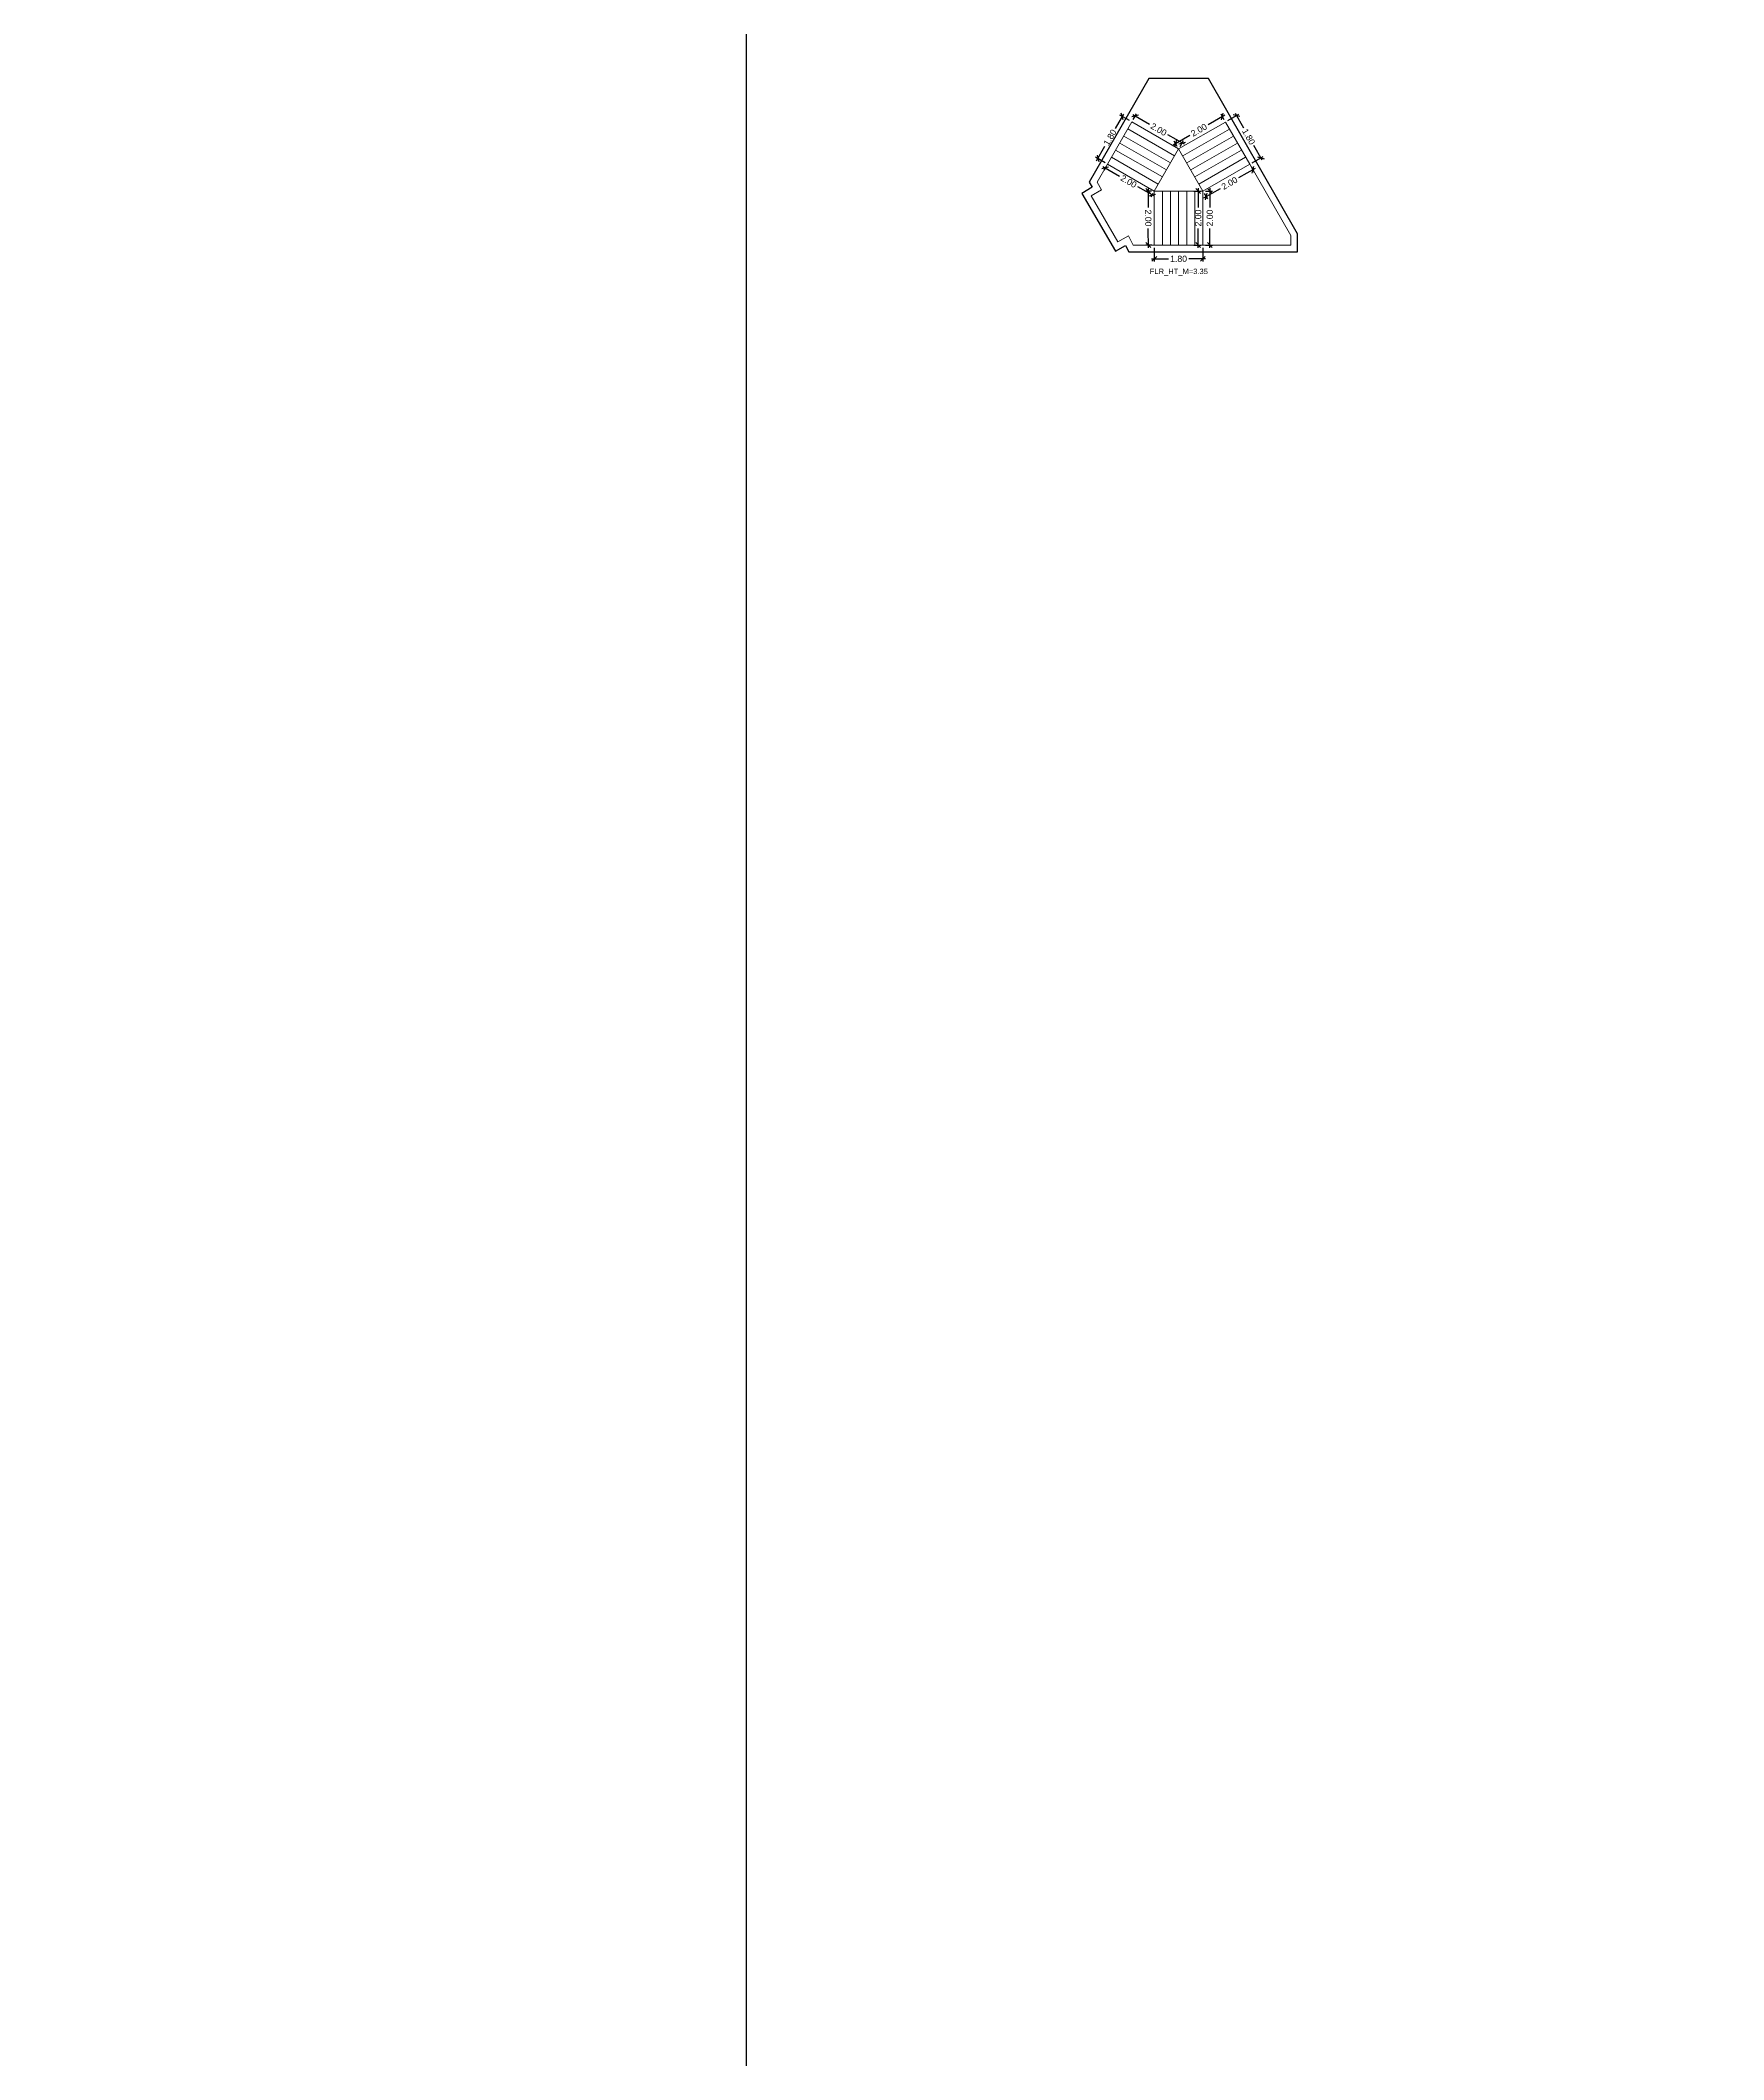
# Model space of a CAD drawing. Header units: metres. Extents: x 256329 to 886268, y -249371 to 355.
# Drawn here: x 281719.7 to 281782.1, y -781.8 to -707 of the extents above; entities that cross this region are included whole.
import ezdxf

# ---------------------------------------------------------------- set-up
doc = ezdxf.new("R2010")
doc.units = ezdxf.units.M
doc.header["$MEASUREMENT"] = 0
doc.header["$PDMODE"] = 35
doc.linetypes.add('CONTINOUS', pattern=[0])
doc.layers.get('0').update_dxf_attribs({"lineweight": 18})
doc.layers.get('Defpoints').update_dxf_attribs({"lineweight": 20})
doc.layers.add('BLK_1_FLR_37_STAIR_1', color=7, linetype='Continuous')
for name, color, linetype, lineweight in [('BLK_1_FLR_37_STAIR_1_FLIGHT_1', 7, 'Continuous', 0), ('BLK_1_FLR_37_STAIR_1_FLIGHT_2', 7, 'Continuous', 0), ('BLK_1_FLR_37_STAIR_1_FLIGHT_3', 7, 'Continuous', 0), ('BLK_1_FLR_37_STAIR_1_LANDING_1', 7, 'Continuous', 0), ('BLK_1_FLR_37_STAIR_1_LANDING_2', 7, 'Continuous', 0)]:
    doc.layers.add(name, color=color, linetype=linetype, lineweight=lineweight)
doc.layers.add('SPA COMMENT', color=7, linetype='Continuous', true_color=0xeb0505)
doc.styles.get("Standard").update_dxf_attribs({"font": 'arial.ttf'})
doc.dimstyles.new('METRIC DIM', dxfattribs={"dimtxt": 0.23, "dimasz": 0.18, "dimexe": 0.1, "dimexo": 0.1, "dimgap": 0.09, "dimtad": 0, "dimzin": 0, "dimdsep": 46, "dimtxsty": 'Standard', "dimblk": 'OBLIQUE', "dimcen": 0, "dimdle": 0.1, "dimclrd": 147, "dimclre": 147, "dimclrt": 7, "dimadec": 0, "dimazin": 0, "dimtfac": 1, "dimtofl": 0, "dimtmove": 0, "dimatfit": 2, "dimfxl": 0.125, "dimtolj": 1, "dimtzin": 0, "dimarcsym": 0})

# ---------------------------------------------------------------- blocks, each defined once
blk = doc.blocks.new('_Oblique')
at = {"color": 0, "linetype": 'ByBlock', "lineweight": -2}
blk.add_line((-0.5, -0.5), (0.5, 0.5), dxfattribs=at)
blk = doc.blocks.new('*D467')
at = {"layer": 'BLK_1_FLR_37_STAIR_1_FLIGHT_2', "color": 147, "lineweight": -2, "transparency": 16777216}
for p, q in [((281760.887473, -715.052035), (281761.509973, -715.052258)), ((281760.987621, -714.640099), (281760.987437, -715.152071)), ((281762.887473, -715.052754), (281762.264973, -715.05253)), ((281762.787621, -714.640746), (281762.787437, -715.152718))]:
    blk.add_line(p, q, dxfattribs=at)
at = {"layer": 'Defpoints', "color": 0, "linetype": 'CONTINOUS', "transparency": 16777216}
for p in [(281760.987657, -714.540099, 0.042641), (281762.787473, -715.052718), (281762.787657, -714.540746, 0.042641)]:
    blk.add_point(p, dxfattribs=at)
at = {"layer": 'BLK_1_FLR_37_STAIR_1_FLIGHT_2', "color": 147, "linetype": 'CONTINOUS', "lineweight": -2, "transparency": 16777216, "xscale": 0.18, "yscale": 0.18, "zscale": 0.18}
for p, rotation in [((281760.987473, -715.052071), 179.979403), ((281762.787473, -715.052718), 359.979403)]:
    blk.add_blockref('_Oblique', p, dxfattribs=dict(at, rotation=rotation))
at = {"layer": 'BLK_1_FLR_37_STAIR_1_FLIGHT_2', "color": 7, "linetype": 'CONTINOUS', "transparency": 16777216, "insert": (281761.887473, -715.052394), "char_height": 0.23, "attachment_point": 5, "rotation": 359.97940333}
blk.add_mtext('\\A1;1.80', dxfattribs=at)
blk = doc.blocks.new('*D468')
at = {"layer": 'BLK_1_FLR_37_STAIR_1_FLIGHT_3', "color": 147, "lineweight": -2, "transparency": 16777216}
for p, q in [((281760.196135, -709.710774), (281760.812061, -710.064918)), ((281760.205534, -709.895046), (281760.332672, -709.673928)), ((281762.104677, -710.808144), (281761.488751, -710.454)), ((281761.940693, -710.892724), (281762.067831, -710.671607))]:
    blk.add_line(p, q, dxfattribs=at)
at = {"layer": 'Defpoints', "color": 0, "linetype": 'CONTINOUS', "transparency": 16777216}
for p in [(281760.155688, -709.981738, 0.042641), (281762.017985, -710.758298), (281761.890847, -710.979416, 0.042641)]:
    blk.add_point(p, dxfattribs=at)
at = {"layer": 'BLK_1_FLR_37_STAIR_1_FLIGHT_3', "color": 147, "linetype": 'CONTINOUS', "lineweight": -2, "transparency": 16777216, "xscale": 0.18, "yscale": 0.18, "zscale": 0.18}
for p, rotation in [((281760.282826, -709.76062), 150.102044), ((281762.017985, -710.758298), 330.102044)]:
    blk.add_blockref('_Oblique', p, dxfattribs=dict(at, rotation=rotation))
at = {"layer": 'BLK_1_FLR_37_STAIR_1_FLIGHT_3', "color": 7, "linetype": 'CONTINOUS', "transparency": 16777216, "insert": (281761.150406, -710.259459), "char_height": 0.23, "attachment_point": 5, "rotation": 330.10204415}
blk.add_mtext('\\A1;2.00', dxfattribs=at)
blk = doc.blocks.new('*D469')
at = {"layer": 'BLK_1_FLR_37_STAIR_1_FLIGHT_1', "color": 147, "lineweight": -2, "transparency": 16777216}
for p, q in [((281763.596306, -709.732419), (281762.980952, -710.086018)), ((281763.575117, -709.896256), (281763.459779, -709.695537)), ((281761.688804, -710.82852), (281762.304159, -710.474921)), ((281761.841025, -710.892711), (281761.725686, -710.691992))]:
    blk.add_line(p, q, dxfattribs=at)
at = {"layer": 'Defpoints', "color": 0, "linetype": 'CONTINOUS', "transparency": 16777216}
for p in [(281763.509601, -709.782242), (281763.62494, -709.982961, 0.042641), (281761.890847, -710.979416, 0.042641)]:
    blk.add_point(p, dxfattribs=at)
at = {"layer": 'BLK_1_FLR_37_STAIR_1_FLIGHT_1', "color": 147, "linetype": 'CONTINOUS', "lineweight": -2, "transparency": 16777216, "xscale": 0.18, "yscale": 0.18, "zscale": 0.18}
for p, rotation in [((281763.509601, -709.782242), 29.88281300000001), ((281761.775509, -710.778697), 209.882813)]:
    blk.add_blockref('_Oblique', p, dxfattribs=dict(at, rotation=rotation))
at = {"layer": 'BLK_1_FLR_37_STAIR_1_FLIGHT_1', "color": 7, "linetype": 'CONTINOUS', "transparency": 16777216, "insert": (281762.642555, -710.280469), "char_height": 0.23, "attachment_point": 5, "rotation": 29.88281256}
blk.add_mtext('\\A1;2.00', dxfattribs=at)
blk = doc.blocks.new('*D470')
at = {"layer": 'BLK_1_FLR_37_STAIR_1_LANDING_2', "color": 147, "lineweight": -2, "transparency": 16777216}
for p, q in [((281760.887658, -712.540547), (281760.660379, -712.541564)), ((281760.75993, -712.441118), (281760.763108, -713.150933)), ((281760.769779, -714.641315), (281760.766602, -713.931499)), ((281760.896612, -714.540746), (281760.669332, -714.541763))]:
    blk.add_line(p, q, dxfattribs=at)
at = {"layer": 'Defpoints', "color": 0, "linetype": 'CONTINOUS', "transparency": 16777216}
for p in [(281760.987657, -712.540099, 0.042641), (281760.769331, -714.541316), (281760.996611, -714.540298, 0.042641)]:
    blk.add_point(p, dxfattribs=at)
at = {"layer": 'BLK_1_FLR_37_STAIR_1_LANDING_2', "color": 147, "linetype": 'CONTINOUS', "lineweight": -2, "transparency": 16777216, "xscale": 0.18, "yscale": 0.18, "zscale": 0.18}
for p, rotation in [((281760.760378, -712.541117), 90.256477), ((281760.769331, -714.541316), 270.256477)]:
    blk.add_blockref('_Oblique', p, dxfattribs=dict(at, rotation=rotation))
at = {"layer": 'BLK_1_FLR_37_STAIR_1_LANDING_2', "color": 7, "linetype": 'CONTINOUS', "transparency": 16777216, "insert": (281760.764855, -713.541216), "char_height": 0.23, "attachment_point": 5, "rotation": 270.25647707}
blk.add_mtext('\\A1;2.00', dxfattribs=at)
blk = doc.blocks.new('*D471')
at = {"layer": 'BLK_1_FLR_37_STAIR_1_LANDING_2', "color": 147, "lineweight": -2, "transparency": 16777216}
for p, q in [((281759.085726, -711.635712), (281759.70014, -711.990289)), ((281759.206, -711.627366), (281759.122354, -711.772307)), ((281760.990624, -712.735024), (281760.37621, -712.380447)), ((281760.937673, -712.626711), (281760.854028, -712.771653))]:
    blk.add_line(p, q, dxfattribs=at)
at = {"layer": 'Defpoints', "color": 0, "linetype": 'CONTINOUS', "transparency": 16777216}
for p in [(281759.172338, -711.685695), (281759.255983, -711.540754, 0.042641), (281760.987657, -712.540099, 0.042641)]:
    blk.add_point(p, dxfattribs=at)
at = {"layer": 'BLK_1_FLR_37_STAIR_1_LANDING_2', "color": 147, "linetype": 'CONTINOUS', "lineweight": -2, "transparency": 16777216, "xscale": 0.18, "yscale": 0.18, "zscale": 0.18}
for p, rotation in [((281759.172338, -711.685695), 150.01084), ((281760.904012, -712.685041), 330.01084)]:
    blk.add_blockref('_Oblique', p, dxfattribs=dict(at, rotation=rotation))
at = {"layer": 'BLK_1_FLR_37_STAIR_1_LANDING_2', "color": 7, "linetype": 'CONTINOUS', "transparency": 16777216, "insert": (281760.038175, -712.185368), "char_height": 0.23, "attachment_point": 5, "rotation": 330.01084041}
blk.add_mtext('\\A1;2.00', dxfattribs=at)
blk = doc.blocks.new('*D472')
at = {"layer": 'BLK_1_FLR_37_STAIR_1_LANDING_1', "color": 147, "lineweight": -2, "transparency": 16777216}
for p, q in [((281764.728049, -711.701947), (281764.112694, -712.055546)), ((281764.571572, -711.630348), (281764.691167, -711.838474)), ((281762.820547, -712.798048), (281763.435901, -712.444449)), ((281762.83748, -712.626804), (281762.957074, -712.83493))]:
    blk.add_line(p, q, dxfattribs=at)
at = {"layer": 'Defpoints', "color": 0, "linetype": 'CONTINOUS', "transparency": 16777216}
for p in [(281764.52175, -711.543644, 0.042641), (281764.641344, -711.75177), (281762.787657, -712.540099, 0.042641)]:
    blk.add_point(p, dxfattribs=at)
at = {"layer": 'BLK_1_FLR_37_STAIR_1_LANDING_1', "color": 147, "linetype": 'CONTINOUS', "lineweight": -2, "transparency": 16777216, "xscale": 0.18, "yscale": 0.18, "zscale": 0.18}
for p, rotation in [((281764.641344, -711.75177), 29.88281300000001), ((281762.907252, -712.748225), 209.882813)]:
    blk.add_blockref('_Oblique', p, dxfattribs=dict(at, rotation=rotation))
at = {"layer": 'BLK_1_FLR_37_STAIR_1_LANDING_1', "color": 7, "linetype": 'CONTINOUS', "transparency": 16777216, "insert": (281763.774298, -712.249997), "char_height": 0.23, "attachment_point": 5, "rotation": 29.88281256}
blk.add_mtext('\\A1;2.00', dxfattribs=at)
blk = doc.blocks.new('*D473')
at = {"layer": 'BLK_1_FLR_37_STAIR_1_LANDING_1', "color": 147, "lineweight": -2, "transparency": 16777216}
for p, q in [((281762.887657, -712.540099), (281763.143308, -712.540099)), ((281763.043308, -712.440099), (281763.043308, -713.149813)), ((281763.043308, -714.640099), (281763.043308, -713.930386)), ((281762.887657, -714.540099), (281763.143308, -714.540099))]:
    blk.add_line(p, q, dxfattribs=at)
at = {"layer": 'Defpoints', "color": 0, "linetype": 'CONTINOUS', "transparency": 16777216}
for p in [(281762.787657, -712.540099, 0.042641), (281762.787657, -714.540099, 0.042641), (281763.043308, -714.540099)]:
    blk.add_point(p, dxfattribs=at)
at = {"layer": 'BLK_1_FLR_37_STAIR_1_LANDING_1', "color": 147, "linetype": 'CONTINOUS', "lineweight": -2, "transparency": 16777216, "xscale": 0.18, "yscale": 0.18, "zscale": 0.18}
for p, rotation in [((281763.043308, -712.540099), 90), ((281763.043308, -714.540099), 270)]:
    blk.add_blockref('_Oblique', p, dxfattribs=dict(at, rotation=rotation))
at = {"layer": 'BLK_1_FLR_37_STAIR_1_LANDING_1', "color": 7, "linetype": 'CONTINOUS', "transparency": 16777216, "insert": (281763.043308, -713.540099), "char_height": 0.23, "attachment_point": 5, "rotation": 90}
blk.add_mtext('\\A1;2.00', dxfattribs=at)
blk = doc.blocks.new('*D474')
at = {"layer": 'BLK_1_FLR_37_STAIR_1_FLIGHT_3', "color": 147, "lineweight": -2, "transparency": 16777216}
for p, q in [((281759.849743, -709.68972), (281759.538595, -710.228879)), ((281760.069076, -709.931754), (281759.713147, -709.726348)), ((281759.169371, -711.49077), (281758.813442, -711.285364)), ((281758.850071, -711.42196), (281759.161219, -710.8828))]:
    blk.add_line(p, q, dxfattribs=at)
at = {"layer": 'Defpoints', "color": 0, "linetype": 'CONTINOUS', "transparency": 16777216}
for p in [(281760.155688, -709.981738, 0.042641), (281758.900054, -711.335348), (281759.255983, -711.540754, 0.042641)]:
    blk.add_point(p, dxfattribs=at)
at = {"layer": 'BLK_1_FLR_37_STAIR_1_FLIGHT_3', "color": 147, "linetype": 'CONTINOUS', "lineweight": -2, "transparency": 16777216, "xscale": 0.18, "yscale": 0.18, "zscale": 0.18}
for p, rotation in [((281759.799759, -709.776332), 60.01084000000001), ((281758.900054, -711.335348), 240.01084)]:
    blk.add_blockref('_Oblique', p, dxfattribs=dict(at, rotation=rotation))
at = {"layer": 'BLK_1_FLR_37_STAIR_1_FLIGHT_3', "color": 7, "linetype": 'CONTINOUS', "transparency": 16777216, "insert": (281759.349907, -710.55584), "char_height": 0.23, "attachment_point": 5, "rotation": 60.01084041}
blk.add_mtext('\\A1;1.80', dxfattribs=at)
blk = doc.blocks.new('*D475')
at = {"layer": 'BLK_1_FLR_37_STAIR_1_FLIGHT_1', "color": 147, "lineweight": -2, "transparency": 16777216}
for p, q in [((281763.711644, -709.933138), (281764.120768, -709.698045)), ((281763.98424, -709.661163), (281764.294387, -710.200899)), ((281764.608454, -711.493821), (281765.017578, -711.258728)), ((281764.980696, -711.395255), (281764.670549, -710.855519))]:
    blk.add_line(p, q, dxfattribs=at)
at = {"layer": 'Defpoints', "color": 0, "linetype": 'CONTINOUS', "transparency": 16777216}
for p in [(281763.62494, -709.982961, 0.042641), (281764.930873, -711.308551), (281764.52175, -711.543644, 0.042641)]:
    blk.add_point(p, dxfattribs=at)
at = {"layer": 'BLK_1_FLR_37_STAIR_1_FLIGHT_1', "color": 147, "linetype": 'CONTINOUS', "lineweight": -2, "transparency": 16777216, "xscale": 0.18, "yscale": 0.18, "zscale": 0.18}
for p, rotation in [((281764.034063, -709.747867), 119.882813), ((281764.930873, -711.308551), 299.882813)]:
    blk.add_blockref('_Oblique', p, dxfattribs=dict(at, rotation=rotation))
at = {"layer": 'BLK_1_FLR_37_STAIR_1_FLIGHT_1', "color": 7, "linetype": 'CONTINOUS', "transparency": 16777216, "insert": (281764.482468, -710.528209), "char_height": 0.23, "attachment_point": 5, "rotation": 299.88281257}
blk.add_mtext('\\A1;1.80', dxfattribs=at)
blk = doc.blocks.new('*D521')
at = {"layer": 'BLK_1_FLR_37_STAIR_1_FLIGHT_2', "color": 147, "lineweight": -2, "transparency": 16777216}
for p, q in [((281762.458566, -712.540099), (281762.714216, -712.540099)), ((281762.614216, -712.440099), (281762.614216, -713.149813)), ((281762.614216, -714.640099), (281762.614216, -713.930386)), ((281762.458566, -714.540099), (281762.714216, -714.540099))]:
    blk.add_line(p, q, dxfattribs=at)
at = {"layer": 'Defpoints', "color": 0, "linetype": 'CONTINOUS', "transparency": 16777216}
for p in [(281762.358566, -712.540099, 0.042641), (281762.358566, -714.540099, 0.042641), (281762.614216, -714.540099)]:
    blk.add_point(p, dxfattribs=at)
at = {"layer": 'BLK_1_FLR_37_STAIR_1_FLIGHT_2', "color": 147, "linetype": 'CONTINOUS', "lineweight": -2, "transparency": 16777216, "xscale": 0.18, "yscale": 0.18, "zscale": 0.18}
for p, rotation in [((281762.614216, -712.540099), 90), ((281762.614216, -714.540099), 270)]:
    blk.add_blockref('_Oblique', p, dxfattribs=dict(at, rotation=rotation))
at = {"layer": 'BLK_1_FLR_37_STAIR_1_FLIGHT_2', "color": 7, "linetype": 'CONTINOUS', "transparency": 16777216, "insert": (281762.614216, -713.540099), "char_height": 0.23, "attachment_point": 5, "rotation": 90}
blk.add_mtext('\\A1;2.00', dxfattribs=at)

msp = doc.modelspace()

# ---------------------------------------------------------------- linework, layer by layer
at = {"layer": 'BLK_1_FLR_37_STAIR_1', "color": 7, "linetype": 'CONTINOUS'}
msp.add_lwpolyline([(281762.993188, -708.375108), (281760.790396, -708.375108), (281758.578833, -712.207321), (281758.691964, -712.403121), (281758.303439, -712.632882), (281759.549131, -714.771063), (281759.925004, -714.554673), (281760.044738, -714.793379), (281766.29648, -714.794943), (281766.296648, -714.123991)], close=True, dxfattribs=at)
at = {"layer": 'BLK_1_FLR_37_STAIR_1_FLIGHT_1', "color": 3, "linetype": 'CONTINOUS'}
for p, q in [((281761.890847, -710.979416), (281763.62494, -709.982961)), ((281762.040316, -711.23953), (281763.774408, -710.243074)), ((281762.189784, -711.499644), (281763.923876, -710.503188)), ((281762.339252, -711.759758), (281764.073345, -710.763302)), ((281762.488721, -712.019871), (281764.222813, -711.023416)), ((281762.638189, -712.279985), (281764.372281, -711.28353)), ((281762.787657, -712.540099), (281764.52175, -711.543644))]:
    msp.add_line(p, q, dxfattribs=at)
at = {"layer": 'BLK_1_FLR_37_STAIR_1_FLIGHT_1', "color": 7, "linetype": 'CONTINOUS'}
msp.add_lwpolyline([(281763.62494, -709.982961), (281764.52175, -711.543644), (281762.787657, -712.540099), (281761.890847, -710.979416), (281763.62494, -709.982961)], dxfattribs=at)
at = {"layer": 'BLK_1_FLR_37_STAIR_1_FLIGHT_2', "color": 3, "linetype": 'CONTINOUS'}
for p, q in [((281760.987657, -712.540099), (281760.987657, -714.540099)), ((281761.287657, -712.540099), (281761.287657, -714.540099)), ((281761.587657, -712.540099), (281761.587657, -714.540099)), ((281761.887657, -712.540099), (281761.887657, -714.540099)), ((281762.187657, -712.540099), (281762.187657, -714.540099)), ((281762.487657, -712.540099), (281762.487657, -714.540099)), ((281762.787657, -712.540099), (281762.787657, -714.540099))]:
    msp.add_line(p, q, dxfattribs=at)
at = {"layer": 'BLK_1_FLR_37_STAIR_1_FLIGHT_2', "color": 7, "linetype": 'CONTINOUS'}
msp.add_lwpolyline([(281760.987657, -712.540099), (281762.787657, -712.540099), (281762.787657, -714.540099), (281760.987657, -714.540099)], close=True, dxfattribs=at)
at = {"layer": 'BLK_1_FLR_37_STAIR_1_FLIGHT_3', "color": 3, "linetype": 'CONTINOUS'}
for p, q in [((281761.890847, -710.979416), (281760.155688, -709.981738)), ((281761.43751, -711.760591), (281759.705836, -710.761246)), ((281761.58746, -711.500755), (281759.855787, -710.50141)), ((281761.737411, -711.240919), (281760.005738, -710.241574)), ((281761.137608, -712.280263), (281759.405934, -711.280918)), ((281761.287559, -712.020427), (281759.555885, -711.021082)), ((281760.987657, -712.540099), (281759.255983, -711.540754))]:
    msp.add_line(p, q, dxfattribs=at)
at = {"layer": 'BLK_1_FLR_37_STAIR_1_FLIGHT_3', "ltscale": 0.05}
msp.add_lwpolyline([(281761.890847, -710.979416), (281760.987657, -712.540099), (281759.255983, -711.540754), (281760.155688, -709.981738), (281761.890847, -710.979416)], dxfattribs=at)
at = {"layer": 'BLK_1_FLR_37_STAIR_1_LANDING_1', "color": 7, "linetype": 'CONTINOUS'}
msp.add_lwpolyline([(281762.787657, -712.540099), (281764.52175, -711.543644), (281766.043313, -714.191561), (281766.043225, -714.541561), (281762.787657, -714.540099), (281762.787657, -712.540099)], dxfattribs=at)
at = {"layer": 'BLK_1_FLR_37_STAIR_1_LANDING_2', "color": 7, "linetype": 'CONTINOUS'}
msp.add_lwpolyline([(281760.987657, -712.540099), (281760.987657, -714.540099), (281760.201094, -714.540099), (281760.03114, -714.201271), (281759.642319, -714.427796), (281758.649011, -712.722821), (281759.036759, -712.493519), (281758.871352, -712.207245), (281759.255983, -711.540754), (281760.986444, -712.542196)], dxfattribs=at)
at = {"layer": 'SPA COMMENT'}
msp.add_lwpolyline([(281860.317546, -923.441005), (281745.876506, -923.441005), (281745.876506, 21.834427), (281860.317546, 21.834427)], close=True, dxfattribs=at)

# ---------------------------------------------------------------- texts
at = {"layer": 'BLK_1_FLR_37_STAIR_1', "color": 7, "linetype": 'CONTINOUS', "insert": (281760.82312, -715.417859, -0.042641), "char_height": 0.2, "attachment_point": 1}
msp.add_mtext_dynamic_manual_height_columns('FLR_HT_M=3.35', width=2.272281, gutter_width=0.405, heights=[0.300679], dxfattribs=at)

# ---------------------------------------------------------------- dimensions: what is measured, and where the dimension line sits
at = {"layer": 'BLK_1_FLR_37_STAIR_1_FLIGHT_1', "color": 2, "linetype": 'CONTINOUS'}
dim = msp.add_aligned_dim(p1=(281761.890847, -710.979416), p2=(281763.62494, -709.982961), distance=0.231498, dimstyle='METRIC DIM', override={"dimfxl": 0.18}, dxfattribs=at)
dim.commit()
dim.dimension.update_dxf_attribs({"geometry": '*D469', "text_midpoint": (281762.642555, -710.280469, -0.042641)})
at = {"layer": 'BLK_1_FLR_37_STAIR_1_FLIGHT_1', "color": 1, "linetype": 'CONTINOUS'}
dim = msp.add_aligned_dim(p1=(281763.62494, -709.982961), p2=(281764.52175, -711.543644), distance=0.471858, dimstyle='METRIC DIM', override={"dimfxl": 0.18}, dxfattribs=at)
dim.commit()
dim.dimension.update_dxf_attribs({"geometry": '*D475', "text_midpoint": (281764.482468, -710.528209, -0.042641)})
at = {"layer": 'BLK_1_FLR_37_STAIR_1_FLIGHT_2', "color": 2, "linetype": 'CONTINOUS'}
dim = msp.add_aligned_dim(p1=(281762.358566, -712.540099), p2=(281762.358566, -714.540099), distance=0.25565, dimstyle='METRIC DIM', override={"dimfxl": 0.18}, dxfattribs=at)
dim.commit()
dim.dimension.update_dxf_attribs({"geometry": '*D521', "text_midpoint": (281762.614216, -713.540099, -0.042641)})
at = {"layer": 'BLK_1_FLR_37_STAIR_1_FLIGHT_2', "color": 1, "linetype": 'CONTINOUS'}
dim = msp.add_aligned_dim(p1=(281760.987657, -714.540099), p2=(281762.787657, -714.540746), distance=-0.511972, dimstyle='METRIC DIM', override={"dimfxl": 0.18}, dxfattribs=at)
dim.commit()
dim.dimension.update_dxf_attribs({"geometry": '*D467', "text_midpoint": (281761.887473, -715.052394, -0.042641)})
at = {"layer": 'BLK_1_FLR_37_STAIR_1_FLIGHT_3', "color": 1, "linetype": 'CONTINOUS'}
dim = msp.add_aligned_dim(p1=(281760.155688, -709.981738), p2=(281759.255983, -711.540754), distance=-0.410947, dimstyle='METRIC DIM', override={"dimfxl": 0.18}, dxfattribs=at)
dim.commit()
dim.dimension.update_dxf_attribs({"geometry": '*D474', "text_midpoint": (281759.349907, -710.55584, -0.042641)})
at = {"layer": 'BLK_1_FLR_37_STAIR_1_FLIGHT_3', "color": 2, "linetype": 'CONTINOUS'}
dim = msp.add_aligned_dim(p1=(281760.155688, -709.981738), p2=(281761.890847, -710.979416), distance=0.255063, dimstyle='METRIC DIM', override={"dimfxl": 0.18}, dxfattribs=at)
dim.commit()
dim.dimension.update_dxf_attribs({"geometry": '*D468', "text_midpoint": (281761.150406, -710.259459, -0.042641)})
at = {"layer": 'BLK_1_FLR_37_STAIR_1_LANDING_1', "color": 1, "linetype": 'CONTINOUS'}
dim = msp.add_aligned_dim(p1=(281762.787657, -712.540099), p2=(281764.52175, -711.543644), distance=-0.24004, dimstyle='METRIC DIM', override={"dimfxl": 0.18}, dxfattribs=at)
dim.commit()
dim.dimension.update_dxf_attribs({"geometry": '*D472', "text_midpoint": (281763.774298, -712.249997, -0.042641)})
at = {"layer": 'BLK_1_FLR_37_STAIR_1_LANDING_1', "color": 2, "linetype": 'CONTINOUS'}
dim = msp.add_aligned_dim(p1=(281762.787657, -712.540099), p2=(281762.787657, -714.540099), distance=0.255651, dimstyle='METRIC DIM', override={"dimfxl": 0.18}, dxfattribs=at)
dim.commit()
dim.dimension.update_dxf_attribs({"geometry": '*D473', "text_midpoint": (281763.043308, -713.540099, -0.042641)})
at = {"layer": 'BLK_1_FLR_37_STAIR_1_LANDING_2', "color": 1, "linetype": 'CONTINOUS'}
dim = msp.add_aligned_dim(p1=(281760.987657, -712.540099), p2=(281759.255983, -711.540754), distance=0.167345, dimstyle='METRIC DIM', override={"dimfxl": 0.18}, dxfattribs=at)
dim.commit()
dim.dimension.update_dxf_attribs({"geometry": '*D471', "text_midpoint": (281760.038175, -712.185368, -0.042641)})
at = {"layer": 'BLK_1_FLR_37_STAIR_1_LANDING_2', "color": 2, "linetype": 'CONTINOUS'}
dim = msp.add_aligned_dim(p1=(281760.987657, -712.540099), p2=(281760.996611, -714.540298), distance=-0.227282, dimstyle='METRIC DIM', override={"dimfxl": 0.18}, dxfattribs=at)
dim.commit()
dim.dimension.update_dxf_attribs({"geometry": '*D470', "text_midpoint": (281760.764855, -713.541216, -0.042641)})

doc.saveas('drawing.dxf')
